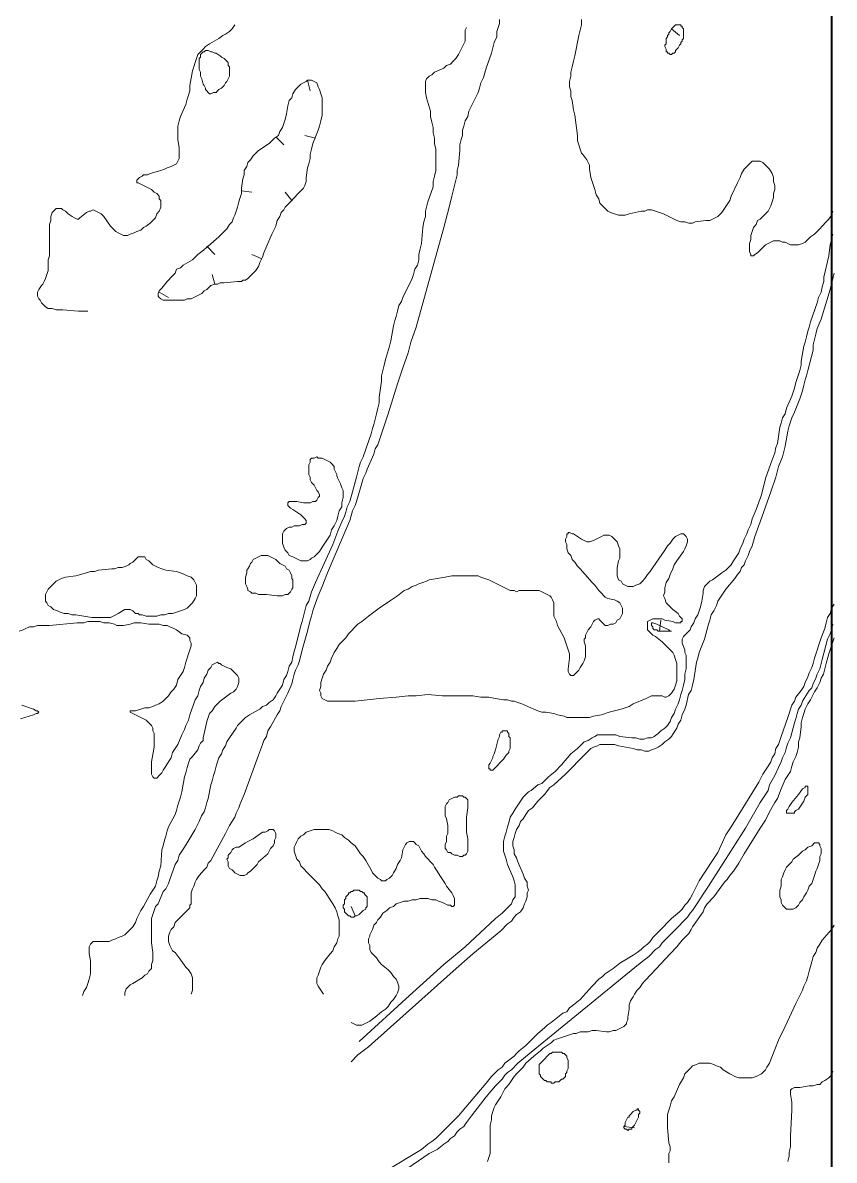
# Model space of a CAD drawing. Header units: millimetres. Extents: x -7 to 33, y -121 to 7.
# Drawn here: x 10.9 to 33.11, y -39.45 to -8.29 of the extents above; entities that cross this region are included whole.
import ezdxf

# ---------------------------------------------------------------- set-up
doc = ezdxf.new("R2010")
doc.units = ezdxf.units.MM
doc.header["$MEASUREMENT"] = 0
doc.layers.add('Layer 1', color=7, linetype='Continuous', lineweight=0)

msp = doc.modelspace()

# ---------------------------------------------------------------- linework, layer by layer
at = {"layer": 'Layer 1', "color": 250, "lineweight": 9, "true_color": 0x231f20}
for p, q in [((28.876, -8.646), (28.659, -8.462)), ((18.769, -10.162), (18.697, -9.867)), ((18.045, -11.641), (17.827, -11.42)), ((18.624, -11.383), (18.914, -11.457)), ((17.175, -12.936), (16.885, -12.899)), ((18.081, -12.936), (18.262, -13.157)), ((16.161, -14.636), (15.943, -14.415)), ((17.175, -14.636), (17.429, -14.747)), ((16.088, -15.191), (16.161, -15.45)), ((14.893, -15.82), (14.639, -15.672)), ((28.369, -24.657), (28.333, -24.953)), ((19.892, -32.496), (20.001, -32.754)), ((27.644, -38.56), (27.354, -38.523))]:
    msp.add_line(p, q, dxfattribs=at)
at = {"layer": 'Layer 1', "color": 240, "lineweight": 40, "true_color": 0xed1c24}
msp.add_lwpolyline([(33.043, 7.37), (33.043, -121.13), (-7.257, -121.13), (-7.257, 7.37)], dxfattribs=at)
at = {"layer": 'Layer 1', "color": 250, "lineweight": 9, "true_color": 0x231f20}
for points in [[(16.704, -8.351), (16.632, -8.461), (16.559, -8.535), (16.451, -8.609), (16.378, -8.646), (16.27, -8.72), (16.016, -8.868), (15.907, -8.942), (15.835, -9.016), (15.762, -9.09), (15.69, -9.164), (15.654, -9.275), (15.617, -9.386), (15.581, -9.497), (15.545, -9.608), (15.473, -10.014), (15.473, -10.162), (15.436, -10.273), (15.4, -10.384), (15.364, -10.532), (15.219, -10.865), (15.183, -10.976), (15.147, -11.124), (15.147, -11.235), (15.147, -11.383), (15.147, -11.493), (15.183, -11.715), (15.183, -11.826), (15.183, -11.937), (15.183, -12.011), (15.147, -12.085), (15.11, -12.159), (15.038, -12.196), (14.965, -12.233), (14.857, -12.27), (14.784, -12.307), (14.676, -12.344), (14.386, -12.418), (14.313, -12.455), (14.205, -12.455), (14.168, -12.492), (14.096, -12.529), (14.06, -12.566), (14.023, -12.603), (14.023, -12.64), (14.023, -12.677), (14.06, -12.677), (14.132, -12.714), (14.35, -12.825), (14.422, -12.862), (14.494, -12.935), (14.567, -12.972), (14.639, -13.046), (14.639, -13.12), (14.676, -13.157), (14.676, -13.231), (14.676, -13.342), (14.639, -13.453), (14.567, -13.527), (14.531, -13.638), (14.458, -13.712), (14.386, -13.786), (14.277, -13.86), (14.205, -13.897), (14.132, -13.971), (14.023, -14.008), (13.951, -14.045), (13.842, -14.082), (13.77, -14.119), (13.661, -14.119), (13.589, -14.082), (13.516, -14.045), (13.444, -14.008), (13.371, -13.934), (13.299, -13.86), (13.118, -13.601), (13.045, -13.527), (12.973, -13.49), (12.9, -13.453), (12.828, -13.416), (12.756, -13.453), (12.719, -13.453), (12.647, -13.49), (12.466, -13.638), (12.43, -13.675), (12.393, -13.675), (12.321, -13.638), (12.249, -13.601), (12.14, -13.527), (12.067, -13.453), (11.995, -13.416), (11.959, -13.379), (11.886, -13.379), (11.814, -13.379), (11.778, -13.416), (11.741, -13.453), (11.705, -13.49), (11.669, -13.601), (11.669, -13.712), (11.633, -13.823), (11.633, -13.971), (11.633, -14.082), (11.633, -14.673), (11.597, -14.784), (11.597, -14.932), (11.597, -15.08), (11.56, -15.191), (11.524, -15.302), (11.488, -15.376), (11.452, -15.45), (11.415, -15.487), (11.343, -15.598), (11.307, -15.672), (11.307, -15.746), (11.307, -15.783), (11.343, -15.857), (11.379, -15.893), (11.415, -15.968), (11.452, -16.004), (11.524, -16.078), (11.597, -16.116), (11.633, -16.116), (11.705, -16.116), (11.814, -16.152), (11.995, -16.152), (12.43, -16.189), (12.611, -16.189), (12.683, -16.189)], [(23.949, -8.203), (23.949, -8.314), (23.913, -8.424), (23.877, -8.535), (23.877, -8.683), (23.804, -8.831), (23.732, -9.127), (23.587, -9.534), (23.515, -9.793), (23.442, -9.94), (23.406, -10.088), (23.37, -10.199), (23.297, -10.347), (23.116, -10.717), (23.08, -10.865), (23.007, -10.976), (22.971, -11.124), (22.935, -11.235), (22.935, -11.383), (22.899, -11.493), (22.862, -11.641), (22.862, -11.789), (22.826, -12.196), (22.79, -12.344), (22.79, -12.455), (22.754, -12.603), (22.718, -12.751), (22.681, -12.899), (22.645, -13.046), (22.573, -13.342), (22.428, -13.897), (21.667, -16.633), (21.522, -17.04), (21.45, -17.336), (21.305, -17.742), (21.16, -18.186), (20.906, -19), (20.725, -19.554), (20.617, -19.85), (20.544, -19.961), (20.508, -20.109), (20.327, -20.516), (20.291, -20.626), (20.218, -20.774), (20.146, -21.033), (20.037, -21.403), (20.001, -21.514), (19.928, -21.662), (19.856, -21.921), (19.747, -22.18), (19.639, -22.438), (19.24, -23.363), (19.095, -23.732), (18.986, -23.991), (18.878, -24.287), (18.842, -24.398), (18.805, -24.546), (18.769, -24.657), (18.697, -24.953), (18.552, -25.47), (18.479, -25.766), (18.443, -25.877), (18.371, -26.025), (18.334, -26.136), (18.298, -26.284), (18.262, -26.395), (18.153, -26.654), (18.045, -26.875), (17.972, -27.023), (17.936, -27.134), (17.863, -27.245), (17.682, -27.578), (17.61, -27.689), (17.574, -27.837), (17.501, -27.948), (17.465, -28.059), (17.356, -28.354), (16.958, -29.427), (16.849, -29.686), (16.813, -29.796), (16.74, -29.944), (16.704, -30.055), (16.559, -30.277), (16.451, -30.499), (16.052, -31.238), (15.98, -31.312), (15.943, -31.423), (15.871, -31.497), (15.726, -31.645), (15.654, -31.756), (15.617, -31.83), (15.581, -31.941), (15.545, -32.015), (15.509, -32.126), (15.509, -32.2), (15.509, -32.274), (15.509, -32.348), (15.509, -32.422), (15.473, -32.459), (15.473, -32.533), (15.436, -32.57), (15.4, -32.607), (15.291, -32.717), (15.219, -32.791), (15.147, -32.865), (15.074, -32.939), (15.038, -33.05), (14.965, -33.124), (14.929, -33.198), (14.893, -33.309), (14.893, -33.383), (14.893, -33.457), (14.929, -33.568), (14.965, -33.642), (15.002, -33.716), (15.074, -33.753), (15.183, -33.901), (15.364, -34.16), (15.436, -34.233), (15.509, -34.344), (15.545, -34.455), (15.545, -34.566), (15.545, -34.677), (15.545, -34.788), (15.509, -34.899)], [(33.078, -13.453), (33.042, -13.564), (32.969, -13.675), (32.897, -13.749), (32.788, -13.86), (32.716, -13.934), (32.643, -14.008), (32.571, -14.082), (32.462, -14.156), (32.39, -14.23), (32.317, -14.304), (32.245, -14.341), (32.136, -14.378), (32.064, -14.378), (31.991, -14.378), (31.919, -14.378), (31.774, -14.304), (31.701, -14.304), (31.629, -14.267), (31.557, -14.267), (31.448, -14.267), (31.375, -14.304), (31.303, -14.341), (31.231, -14.378), (31.194, -14.414), (31.122, -14.488), (31.013, -14.599), (30.941, -14.636), (30.904, -14.673), (30.868, -14.673), (30.832, -14.673), (30.832, -14.636), (30.796, -14.562), (30.796, -14.451), (30.796, -14.341), (30.832, -14.23), (30.832, -14.119), (30.868, -14.008), (30.904, -13.897), (30.977, -13.823), (31.013, -13.712), (31.086, -13.675), (31.231, -13.527), (31.303, -13.453), (31.339, -13.379), (31.375, -13.305), (31.412, -13.194), (31.448, -13.083), (31.448, -12.972), (31.484, -12.862), (31.484, -12.751), (31.448, -12.64), (31.448, -12.529), (31.412, -12.418), (31.339, -12.307), (31.267, -12.233), (31.194, -12.159), (31.158, -12.122), (31.086, -12.085), (30.977, -12.085), (30.904, -12.085), (30.868, -12.085), (30.796, -12.159), (30.723, -12.233), (30.651, -12.307), (30.578, -12.418), (30.542, -12.529), (30.47, -12.677), (30.289, -13.046), (30.252, -13.157), (30.18, -13.268), (30.108, -13.379), (30.035, -13.49), (29.999, -13.527), (29.926, -13.601), (29.854, -13.638), (29.781, -13.675), (29.709, -13.712), (29.6, -13.712), (29.311, -13.749), (29.238, -13.786), (29.13, -13.786), (29.021, -13.749), (28.912, -13.749), (28.804, -13.712), (28.731, -13.675), (28.441, -13.527), (28.333, -13.49), (28.224, -13.453), (28.115, -13.416), (28.007, -13.416), (27.934, -13.453), (27.825, -13.453), (27.499, -13.527), (27.391, -13.564), (27.282, -13.564), (27.21, -13.564), (27.101, -13.527), (26.992, -13.49), (26.92, -13.453), (26.847, -13.379), (26.775, -13.305), (26.702, -13.231), (26.666, -13.12), (26.594, -13.009), (26.558, -12.862), (26.521, -12.751), (26.485, -12.64), (26.449, -12.529), (26.413, -12.307), (26.413, -12.196), (26.376, -12.122), (26.34, -12.048), (26.232, -11.9), (26.195, -11.863), (26.159, -11.752), (26.123, -11.641), (26.087, -11.53), (26.087, -11.383), (26.014, -10.828), (25.978, -10.68), (25.942, -10.421), (25.905, -10.31), (25.905, -10.162), (25.869, -10.051), (25.869, -9.904), (25.905, -9.756), (25.905, -9.645), (25.942, -9.497), (25.978, -9.349), (26.014, -9.201), (26.123, -8.646), (26.159, -8.498), (26.195, -8.351), (26.195, -8.203)], [(28.804, -8.351), (28.767, -8.351), (28.731, -8.388), (28.695, -8.425), (28.659, -8.462), (28.622, -8.535), (28.586, -8.572), (28.586, -8.609), (28.55, -8.646), (28.55, -8.683), (28.514, -8.72), (28.514, -8.794), (28.514, -8.868), (28.477, -8.905), (28.477, -8.942), (28.514, -9.016), (28.514, -9.053), (28.514, -9.09), (28.55, -9.09), (28.55, -9.127), (28.586, -9.127), (28.622, -9.164), (28.659, -9.164), (28.695, -9.127), (28.731, -9.127), (28.767, -9.09), (28.767, -9.053), (28.84, -8.979), (28.876, -8.905), (28.912, -8.868), (28.912, -8.831), (28.948, -8.794), (28.948, -8.757), (28.985, -8.72), (28.985, -8.683), (28.985, -8.609), (28.985, -8.572), (28.985, -8.535), (28.985, -8.498), (28.985, -8.462), (28.948, -8.425), (28.948, -8.388), (28.912, -8.388), (28.912, -8.351), (28.876, -8.351), (28.84, -8.351), (28.804, -8.351)], [(23.044, -8.424), (23.008, -8.498), (23.008, -8.72), (23.008, -8.794), (22.971, -8.868), (22.935, -8.942), (22.899, -9.016), (22.863, -9.09), (22.826, -9.164), (22.754, -9.275), (22.681, -9.349), (22.609, -9.423), (22.5, -9.46), (22.428, -9.534), (22.174, -9.645), (22.102, -9.719), (22.029, -9.756), (21.957, -9.83), (21.921, -9.904), (21.921, -9.977), (21.921, -10.088), (21.921, -10.199), (21.957, -10.347), (22.066, -10.717), (22.066, -10.865), (22.102, -11.013), (22.138, -11.161), (22.138, -11.309), (22.174, -11.456), (22.174, -11.604), (22.211, -11.752), (22.211, -11.937), (22.211, -12.085), (22.211, -12.233), (22.211, -12.344), (22.174, -12.492), (22.138, -12.64), (22.138, -12.788), (21.993, -13.194), (21.957, -13.342), (21.921, -13.453), (21.921, -13.601), (21.884, -13.749), (21.848, -13.897), (21.812, -14.341), (21.776, -14.488), (21.74, -14.636), (21.74, -14.784), (21.703, -14.932), (21.631, -15.043), (21.595, -15.191), (21.558, -15.302), (21.305, -15.82), (21.269, -15.93), (21.196, -16.041), (21.16, -16.189), (21.124, -16.337), (21.088, -16.448), (21.051, -16.596), (20.979, -17.003), (20.943, -17.151), (20.834, -17.52), (20.798, -17.669), (20.761, -17.816), (20.725, -17.964), (20.725, -18.112), (20.653, -18.556), (20.653, -18.704), (20.617, -18.852), (20.58, -19), (20.544, -19.148), (20.508, -19.295), (20.472, -19.406), (20.435, -19.554), (20.218, -20.183), (20.146, -20.331), (20.109, -20.442), (20.037, -20.737), (19.928, -21.144), (19.856, -21.403), (19.783, -21.551), (19.747, -21.699), (19.711, -21.81), (19.638, -21.958), (19.53, -22.216), (19.385, -22.586), (18.914, -23.622), (18.805, -23.88), (18.733, -24.139), (18.66, -24.25), (18.624, -24.398), (18.588, -24.546), (18.552, -24.694), (18.515, -24.805), (18.371, -25.396), (18.334, -25.507), (18.298, -25.655), (18.262, -25.803), (18.189, -25.914), (18.153, -26.062), (18.117, -26.173), (18.045, -26.284), (18.008, -26.432), (17.936, -26.543), (17.863, -26.654), (17.827, -26.727), (17.755, -26.838), (17.646, -26.912), (17.574, -26.986), (17.465, -27.023), (17.392, -27.097), (17.175, -27.208), (17.103, -27.245), (16.994, -27.319), (16.922, -27.393), (16.849, -27.467), (16.777, -27.541), (16.74, -27.615), (16.559, -27.874), (16.487, -27.985), (16.451, -28.096), (16.378, -28.207), (16.342, -28.317), (16.269, -28.428), (16.233, -28.539), (16.197, -28.65), (16.161, -28.798), (16.125, -28.909), (16.088, -29.057), (16.052, -29.168), (15.98, -29.538), (15.943, -29.649), (15.907, -29.796), (15.871, -29.907), (15.798, -30.018), (15.726, -30.166), (15.617, -30.388), (15.4, -30.758), (15.328, -30.869), (15.255, -30.98), (15.183, -31.091), (15.147, -31.238), (15.074, -31.349), (14.929, -31.756), (14.893, -31.867), (14.821, -32.015), (14.748, -32.089), (14.603, -32.422), (14.531, -32.496), (14.495, -32.607), (14.458, -32.717), (14.422, -32.828), (14.422, -32.939), (14.422, -33.087), (14.422, -33.235), (14.422, -33.346), (14.422, -33.494), (14.458, -33.753), (14.458, -33.864), (14.458, -33.975), (14.422, -34.086), (14.422, -34.197), (14.35, -34.27), (14.313, -34.344), (14.241, -34.381), (14.169, -34.455), (13.915, -34.603), (13.842, -34.64), (13.806, -34.677), (13.734, -34.751), (13.698, -34.862), (13.698, -34.936)], [(16.052, -10.236), (16.016, -10.236), (15.98, -10.199), (15.943, -10.162), (15.907, -10.125), (15.907, -10.088), (15.871, -10.015), (15.835, -9.978), (15.799, -9.83), (15.762, -9.756), (15.762, -9.682), (15.762, -9.645), (15.726, -9.571), (15.726, -9.497), (15.726, -9.423), (15.726, -9.349), (15.726, -9.275), (15.762, -9.238), (15.762, -9.164), (15.799, -9.127), (15.835, -9.09), (15.871, -9.09), (15.907, -9.053), (15.943, -9.053), (15.98, -9.053), (16.052, -9.09), (16.088, -9.09), (16.161, -9.127), (16.197, -9.127), (16.306, -9.201), (16.342, -9.238), (16.414, -9.275), (16.451, -9.312), (16.487, -9.349), (16.523, -9.386), (16.523, -9.46), (16.559, -9.497), (16.559, -9.571), (16.559, -9.645), (16.559, -9.719), (16.559, -9.756), (16.523, -9.83), (16.487, -9.904), (16.451, -9.941), (16.414, -10.015), (16.378, -10.051), (16.342, -10.088), (16.27, -10.125), (16.233, -10.162), (16.197, -10.199), (16.161, -10.199), (16.125, -10.199), (16.052, -10.236)], [(18.697, -9.867), (18.66, -9.904), (18.588, -9.941), (18.515, -9.978), (18.443, -10.051), (18.371, -10.125), (18.298, -10.236), (18.262, -10.347), (18.189, -10.421), (18.153, -10.569), (18.117, -10.791), (18.081, -10.939), (18.045, -11.05), (18.008, -11.161), (17.936, -11.272), (17.9, -11.383), (17.791, -11.457), (17.719, -11.53), (17.646, -11.604), (17.356, -11.789), (17.284, -11.863), (17.211, -11.937), (17.139, -12.048), (17.066, -12.122), (17.03, -12.233), (16.958, -12.344), (16.958, -12.455), (16.922, -12.566), (16.885, -12.825), (16.885, -12.973), (16.849, -13.083), (16.813, -13.194), (16.777, -13.342), (16.74, -13.453), (16.704, -13.564), (16.668, -13.638), (16.632, -13.749), (16.559, -13.823), (16.487, -13.934), (16.414, -14.008), (16.342, -14.082), (16.269, -14.156), (15.98, -14.415), (15.799, -14.562), (15.69, -14.636), (15.617, -14.71), (15.545, -14.784), (15.291, -14.932), (15.219, -15.006), (15.11, -15.043), (15.074, -15.154), (15.002, -15.228), (14.857, -15.376), (14.712, -15.561), (14.639, -15.635), (14.603, -15.709), (14.603, -15.746), (14.603, -15.783), (14.639, -15.82), (14.676, -15.857), (14.748, -15.894), (14.857, -15.894), (14.929, -15.894), (15.038, -15.894), (15.11, -15.894), (15.219, -15.894), (15.328, -15.894), (15.4, -15.857), (15.509, -15.857), (15.581, -15.82), (15.654, -15.783), (15.726, -15.746), (15.799, -15.709), (15.871, -15.635), (15.943, -15.598), (16.016, -15.524), (16.052, -15.487), (16.161, -15.45), (16.233, -15.45), (16.306, -15.413), (16.414, -15.413), (16.777, -15.376), (16.885, -15.376), (16.922, -15.339), (16.994, -15.339), (17.066, -15.302), (17.139, -15.228), (17.211, -15.154), (17.284, -15.08), (17.356, -14.969), (17.392, -14.858), (17.465, -14.71), (17.501, -14.599), (17.719, -14.082), (17.827, -13.86), (17.863, -13.712), (17.936, -13.601), (17.972, -13.49), (18.045, -13.416), (18.081, -13.342), (18.153, -13.268), (18.226, -13.194), (18.443, -12.973), (18.515, -12.899), (18.588, -12.825), (18.624, -12.751), (18.66, -12.64), (18.66, -12.529), (18.697, -12.27), (18.733, -12.159), (18.769, -12.011), (18.769, -11.9), (18.805, -11.752), (18.842, -11.604), (18.986, -11.235), (19.023, -11.124), (19.059, -10.976), (19.095, -10.828), (19.095, -10.717), (19.095, -10.606), (19.095, -10.458), (19.095, -10.347), (19.059, -10.236), (19.023, -10.125), (18.986, -10.051), (18.95, -9.941), (18.878, -9.904), (18.805, -9.867), (18.733, -9.867), (18.697, -9.867)], [(33.078, -14.082), (33.042, -14.23), (33.006, -14.378), (32.97, -14.673), (32.825, -15.265), (32.825, -15.376), (32.788, -15.524), (32.752, -15.672), (32.68, -15.82), (32.643, -15.968), (32.462, -16.485), (32.426, -16.633), (32.39, -16.744), (32.354, -16.892), (32.317, -17.04), (32.281, -17.151), (32.209, -17.558), (32.209, -17.669), (32.173, -17.816), (32.136, -17.927), (32.1, -18.038), (32.064, -18.149), (32.028, -18.297), (31.991, -18.408), (31.955, -18.519), (31.81, -18.852), (31.774, -19), (31.702, -19.111), (31.665, -19.258), (31.629, -19.369), (31.557, -19.813), (31.52, -19.924), (31.484, -20.072), (31.376, -20.368), (31.231, -20.774), (31.122, -21.218), (30.977, -21.625), (30.868, -21.884), (30.832, -22.032), (30.76, -22.18), (30.723, -22.29), (30.651, -22.438), (30.615, -22.549), (30.542, -22.697), (30.506, -22.808), (30.434, -22.919), (30.361, -23.03), (30.289, -23.141), (30.216, -23.215), (30.144, -23.289), (30.035, -23.363), (29.782, -23.548), (29.709, -23.585), (29.637, -23.659), (29.564, -23.732), (29.528, -23.843), (29.528, -23.917), (29.492, -24.139), (29.456, -24.287), (29.419, -24.398), (29.383, -24.509), (29.311, -24.62), (29.274, -24.731), (29.202, -24.842), (29.166, -24.916), (29.021, -25.064), (28.985, -25.101), (28.948, -25.175), (28.948, -25.212), (28.948, -25.285), (29.021, -25.47), (29.021, -25.544), (29.057, -25.618), (29.057, -25.729), (29.057, -25.877), (29.057, -25.988), (29.021, -26.136), (29.021, -26.284), (28.985, -26.432), (28.948, -26.58), (28.912, -26.691), (28.876, -26.838), (28.84, -26.949), (28.767, -27.097), (28.731, -27.208), (28.659, -27.319), (28.622, -27.43), (28.55, -27.541), (28.477, -27.615), (28.369, -27.689), (28.296, -27.763), (28.188, -27.837), (28.115, -27.874), (28.007, -27.874), (27.898, -27.911), (27.789, -27.911), (27.68, -27.874), (27.572, -27.874), (27.246, -27.837), (27.137, -27.8), (27.028, -27.8), (26.92, -27.8), (26.811, -27.8), (26.702, -27.8), (26.63, -27.8), (26.557, -27.837), (26.485, -27.874), (26.376, -27.948), (26.268, -27.985), (26.195, -28.059), (26.087, -28.17), (25.905, -28.317), (25.652, -28.613), (25.471, -28.798), (25.29, -28.946), (25.181, -29.057), (25.109, -29.131), (25, -29.168), (24.819, -29.316), (24.746, -29.353), (24.674, -29.427), (24.601, -29.501), (24.529, -29.612), (24.457, -29.722), (24.384, -29.833), (24.312, -29.944), (24.239, -30.055), (24.203, -30.203), (24.167, -30.314), (24.131, -30.462), (24.094, -30.573), (24.058, -30.721), (24.058, -30.869), (24.058, -30.98), (24.094, -31.091), (24.131, -31.202), (24.167, -31.349), (24.312, -31.682), (24.348, -31.793), (24.384, -31.904), (24.384, -32.015), (24.384, -32.126), (24.384, -32.237), (24.312, -32.311), (24.275, -32.422), (24.203, -32.496), (24.094, -32.607), (24.022, -32.681), (23.841, -32.828), (23.007, -33.605), (22.428, -34.086), (21.486, -34.936), (20.109, -36.193)], [(33.114, -15.154), (33.078, -15.302), (33.006, -15.598), (32.752, -16.411), (32.643, -16.67), (32.607, -16.818), (32.571, -16.966), (32.535, -17.114), (32.535, -17.262), (32.39, -17.816), (32.354, -17.964), (32.317, -18.075), (32.281, -18.223), (32.245, -18.371), (32.209, -18.482), (32.172, -18.593), (32.028, -18.962), (31.955, -19.111), (31.919, -19.221), (31.883, -19.332), (31.846, -19.48), (31.774, -19.887), (31.738, -20.035), (31.701, -20.183), (31.593, -20.442), (31.52, -20.737), (31.375, -21.144), (31.086, -21.958), (30.941, -22.364), (30.868, -22.623), (30.796, -22.771), (30.76, -22.882), (30.687, -23.03), (30.651, -23.141), (30.578, -23.215), (30.542, -23.326), (30.47, -23.4), (30.397, -23.511), (30.144, -23.806), (30.071, -23.917), (29.999, -24.028), (29.926, -24.139), (29.89, -24.25), (29.818, -24.398), (29.745, -24.509), (29.709, -24.657), (29.673, -24.768), (29.564, -25.175), (29.419, -25.544), (29.383, -25.692), (29.347, -25.803), (29.275, -26.284), (29.238, -26.432), (29.202, -26.58), (29.129, -26.691), (29.057, -26.986), (29.021, -27.097), (28.948, -27.245), (28.912, -27.393), (28.84, -27.504), (28.804, -27.615), (28.731, -27.726), (28.659, -27.837), (28.586, -27.911), (28.478, -27.985), (28.405, -28.059), (28.296, -28.133), (28.224, -28.17), (28.115, -28.207), (28.043, -28.243), (27.934, -28.243), (27.825, -28.207), (27.717, -28.207), (27.608, -28.17), (27.21, -28.096), (27.101, -28.059), (26.992, -28.059), (26.92, -28.059), (26.811, -28.059), (26.702, -28.059), (26.63, -28.096), (26.521, -28.133), (26.449, -28.17), (26.376, -28.243), (26.304, -28.317), (26.232, -28.391), (26.159, -28.465), (25.905, -28.724), (25.833, -28.798), (25.761, -28.872), (25.435, -29.168), (25.326, -29.242), (25.181, -29.427), (25, -29.612), (24.855, -29.796), (24.746, -29.87), (24.674, -29.981), (24.601, -30.092), (24.529, -30.166), (24.493, -30.277), (24.42, -30.388), (24.384, -30.499), (24.348, -30.61), (24.312, -30.721), (24.312, -30.832), (24.348, -30.943), (24.348, -31.054), (24.42, -31.165), (24.456, -31.275), (24.601, -31.608), (24.638, -31.719), (24.71, -31.83), (24.71, -31.941), (24.746, -32.052), (24.71, -32.126), (24.71, -32.237), (24.674, -32.348), (24.638, -32.422), (24.601, -32.533), (24.529, -32.644), (24.42, -32.717), (24.348, -32.791), (24.275, -32.902), (24.167, -32.976), (23.985, -33.161), (23.225, -33.79), (22.681, -34.27), (20.363, -36.341), (20.073, -36.563), (19.892, -36.748)], [(18.552, -23.03), (18.516, -23.03), (18.443, -22.993), (18.371, -22.956), (18.298, -22.919), (18.189, -22.882), (18.153, -22.808), (18.081, -22.734), (18.045, -22.66), (18.008, -22.549), (18.008, -22.475), (18.008, -22.364), (18.008, -22.29), (18.045, -22.216), (18.117, -22.142), (18.189, -22.105), (18.262, -22.105), (18.334, -22.069), (18.479, -22.069), (18.552, -22.032), (18.624, -22.032), (18.66, -21.995), (18.66, -21.958), (18.66, -21.921), (18.624, -21.884), (18.552, -21.81), (18.516, -21.773), (18.298, -21.625), (18.226, -21.588), (18.189, -21.551), (18.153, -21.514), (18.153, -21.477), (18.153, -21.44), (18.189, -21.403), (18.262, -21.403), (18.334, -21.403), (18.407, -21.403), (18.588, -21.44), (18.66, -21.44), (18.769, -21.44), (18.842, -21.403), (18.914, -21.403), (18.95, -21.366), (18.986, -21.292), (19.023, -21.255), (19.023, -21.218), (18.986, -21.144), (18.95, -21.107), (18.914, -21.033), (18.878, -20.959), (18.805, -20.885), (18.769, -20.811), (18.769, -20.737), (18.733, -20.663), (18.733, -20.59), (18.733, -20.516), (18.733, -20.479), (18.733, -20.405), (18.769, -20.331), (18.769, -20.257), (18.805, -20.22), (18.878, -20.22), (18.95, -20.183), (18.986, -20.22), (19.095, -20.22), (19.168, -20.257), (19.24, -20.294), (19.312, -20.331), (19.349, -20.368), (19.421, -20.442), (19.421, -20.516), (19.494, -20.663), (19.494, -20.7), (19.53, -20.774), (19.602, -20.922), (19.639, -21.033), (19.675, -21.107), (19.675, -21.181), (19.675, -21.292), (19.639, -21.44), (19.639, -21.551), (19.566, -21.662), (19.53, -21.81), (19.494, -21.921), (19.421, -22.069), (19.349, -22.179), (19.312, -22.327), (19.24, -22.438), (19.168, -22.549), (19.095, -22.66), (19.023, -22.771), (18.95, -22.845), (18.878, -22.919), (18.805, -22.956), (18.769, -22.993), (18.697, -23.03), (18.624, -23.03), (18.552, -23.03)], [(25.833, -22.253), (25.833, -22.29), (25.797, -22.29), (25.797, -22.364), (25.761, -22.438), (25.761, -22.512), (25.797, -22.586), (25.797, -22.697), (25.833, -22.808), (25.905, -22.882), (25.942, -22.993), (26.014, -23.067), (26.087, -23.178), (26.159, -23.252), (26.485, -23.621), (26.558, -23.695), (26.666, -23.843), (26.739, -23.917), (26.811, -23.991), (26.847, -24.028), (26.92, -24.065), (27.101, -24.102), (27.173, -24.139), (27.246, -24.176), (27.282, -24.25), (27.318, -24.324), (27.318, -24.398), (27.318, -24.472), (27.282, -24.546), (27.246, -24.62), (27.173, -24.657), (27.137, -24.731), (27.065, -24.768), (26.992, -24.768), (26.92, -24.805), (26.847, -24.805), (26.811, -24.768), (26.775, -24.731), (26.702, -24.657), (26.666, -24.62), (26.63, -24.62), (26.558, -24.657), (26.521, -24.694), (26.485, -24.768), (26.449, -24.842), (26.376, -24.916), (26.34, -24.99), (26.304, -25.064), (26.304, -25.137), (26.268, -25.174), (26.268, -25.248), (26.304, -25.359), (26.304, -25.433), (26.304, -25.507), (26.304, -25.581), (26.304, -25.655), (26.268, -25.766), (26.232, -25.84), (26.159, -25.951), (26.123, -26.025), (26.05, -26.099), (25.978, -26.173), (25.942, -26.173), (25.905, -26.173), (25.869, -26.136), (25.833, -26.062), (25.833, -25.988), (25.869, -25.692), (25.869, -25.581), (25.833, -25.47), (25.797, -25.359), (25.761, -25.248), (25.724, -25.137), (25.543, -24.805), (25.507, -24.694), (25.471, -24.62), (25.435, -24.546), (25.435, -24.472), (25.435, -24.398), (25.435, -24.25), (25.435, -24.176), (25.398, -24.102), (25.362, -24.028), (25.326, -23.991), (25.253, -23.954), (25.181, -23.917), (25.109, -23.88), (25.036, -23.843), (24.927, -23.843), (24.855, -23.843), (24.746, -23.843), (24.674, -23.843), (24.493, -23.843), (24.42, -23.88), (24.348, -23.843), (24.239, -23.843), (24.167, -23.806), (24.094, -23.769), (23.804, -23.621), (23.732, -23.584), (23.659, -23.548), (23.551, -23.511), (23.442, -23.474), (23.37, -23.437), (23.261, -23.437), (23.152, -23.437), (23.044, -23.437), (22.971, -23.437), (22.862, -23.437), (22.754, -23.437), (22.645, -23.437), (22.464, -23.474), (22.247, -23.511), (22.029, -23.548), (21.957, -23.584), (21.848, -23.621), (21.739, -23.658), (21.667, -23.695), (21.558, -23.732), (21.45, -23.806), (21.341, -23.843), (21.16, -23.991), (20.943, -24.139), (20.653, -24.324), (20.363, -24.546), (20.182, -24.694), (20.073, -24.768), (20.001, -24.842), (19.892, -24.953), (19.82, -25.027), (19.747, -25.137), (19.639, -25.248), (19.566, -25.322), (19.494, -25.433), (19.421, -25.544), (19.349, -25.692), (19.313, -25.803), (19.24, -25.914), (19.204, -26.025), (19.131, -26.136), (19.095, -26.247), (19.059, -26.358), (19.059, -26.469), (19.023, -26.58), (19.059, -26.653), (19.059, -26.727), (19.095, -26.801), (19.168, -26.838), (19.24, -26.875), (19.349, -26.875), (19.421, -26.875), (19.53, -26.875), (19.747, -26.875), (20.001, -26.875), (20.653, -26.801), (21.124, -26.764), (21.45, -26.727), (21.667, -26.727), (21.993, -26.69), (22.392, -26.727), (23.044, -26.727), (23.225, -26.727), (23.442, -26.764), (23.659, -26.764), (23.841, -26.801), (24.058, -26.838), (24.167, -26.838), (24.275, -26.875), (24.348, -26.875), (24.456, -26.912), (24.565, -26.949), (24.891, -27.097), (25, -27.134), (25.109, -27.171), (25.217, -27.171), (25.435, -27.208), (25.543, -27.245), (25.724, -27.282), (25.797, -27.319), (25.905, -27.319), (26.014, -27.319), (26.087, -27.319), (26.195, -27.319), (26.304, -27.319), (26.413, -27.319), (26.521, -27.282), (26.739, -27.245), (26.956, -27.171), (27.282, -27.097), (27.499, -27.023), (27.608, -26.949), (27.97, -26.801), (28.043, -26.764), (28.115, -26.727), (28.224, -26.727), (28.296, -26.727), (28.333, -26.727), (28.405, -26.727), (28.478, -26.764), (28.514, -26.764), (28.586, -26.727), (28.622, -26.69), (28.659, -26.653), (28.731, -26.543), (28.767, -26.432), (28.804, -26.321), (28.804, -26.21), (28.804, -26.099), (28.804, -25.951), (28.804, -25.84), (28.767, -25.729), (28.731, -25.618), (28.695, -25.544), (28.622, -25.47), (28.55, -25.396), (28.478, -25.322), (28.405, -25.248), (28.224, -25.1), (28.152, -25.064), (28.079, -24.99), (28.007, -24.916), (28.007, -24.842), (28.007, -24.768), (28.007, -24.731), (28.007, -24.694), (28.079, -24.657), (28.152, -24.62), (28.224, -24.62), (28.296, -24.62), (28.405, -24.62), (28.478, -24.657), (28.695, -24.694), (28.767, -24.731), (28.84, -24.731), (28.912, -24.731), (28.912, -24.694), (28.948, -24.694), (28.948, -24.62), (28.912, -24.583), (28.876, -24.546), (28.84, -24.472), (28.695, -24.361), (28.622, -24.287), (28.55, -24.213), (28.514, -24.176), (28.478, -24.065), (28.441, -23.991), (28.478, -23.88), (28.478, -23.769), (28.514, -23.621), (28.586, -23.511), (28.622, -23.4), (28.695, -23.252), (28.731, -23.141), (28.804, -23.03), (28.985, -22.771), (29.021, -22.697), (29.057, -22.623), (29.093, -22.512), (29.093, -22.438), (29.057, -22.364), (29.021, -22.327), (28.985, -22.29), (28.912, -22.29), (28.84, -22.327), (28.767, -22.364), (28.695, -22.438), (28.622, -22.549), (28.55, -22.623), (28.478, -22.734), (28.152, -23.215), (28.079, -23.326), (28.007, -23.4), (27.934, -23.511), (27.862, -23.584), (27.789, -23.658), (27.681, -23.695), (27.608, -23.732), (27.536, -23.732), (27.463, -23.732), (27.391, -23.695), (27.318, -23.658), (27.282, -23.584), (27.21, -23.548), (27.173, -23.437), (27.173, -23.363), (27.173, -23.289), (27.173, -23.215), (27.21, -23.03), (27.246, -22.956), (27.246, -22.882), (27.246, -22.771), (27.246, -22.697), (27.21, -22.623), (27.173, -22.512), (27.101, -22.438), (27.029, -22.364), (26.956, -22.327), (26.884, -22.327), (26.811, -22.327), (26.739, -22.364), (26.666, -22.401), (26.594, -22.438), (26.521, -22.475), (26.413, -22.512), (26.34, -22.512), (26.268, -22.475), (26.195, -22.438), (25.978, -22.29), (25.942, -22.29), (25.869, -22.253), (25.833, -22.253)], [(14.132, -22.919), (14.096, -22.919), (14.06, -22.919), (14.024, -22.956), (13.915, -23.067), (13.842, -23.104), (13.806, -23.141), (13.734, -23.178), (13.625, -23.215), (13.516, -23.215), (13.408, -23.252), (13.335, -23.252), (12.973, -23.289), (12.864, -23.326), (12.756, -23.326), (12.647, -23.363), (12.357, -23.437), (12.067, -23.474), (11.959, -23.511), (11.886, -23.548), (11.814, -23.585), (11.741, -23.658), (11.669, -23.732), (11.596, -23.806), (11.56, -23.88), (11.524, -23.954), (11.524, -24.028), (11.524, -24.065), (11.524, -24.139), (11.56, -24.176), (11.596, -24.25), (11.669, -24.287), (11.741, -24.361), (11.85, -24.398), (11.922, -24.435), (12.031, -24.472), (12.14, -24.472), (12.248, -24.509), (12.357, -24.509), (12.574, -24.546), (12.792, -24.583), (12.901, -24.583), (13.009, -24.583), (13.118, -24.583), (13.19, -24.583), (13.299, -24.583), (13.371, -24.546), (13.444, -24.509), (13.516, -24.472), (13.698, -24.361), (13.77, -24.361), (13.806, -24.361), (13.842, -24.361), (13.915, -24.398), (13.987, -24.472), (14.06, -24.472), (14.096, -24.509), (14.168, -24.509), (14.277, -24.546), (14.386, -24.546), (14.494, -24.546), (14.567, -24.546), (14.676, -24.509), (14.784, -24.509), (14.893, -24.472), (15.002, -24.472), (15.11, -24.435), (15.219, -24.398), (15.328, -24.361), (15.4, -24.324), (15.473, -24.25), (15.545, -24.176), (15.617, -24.065), (15.654, -23.991), (15.654, -23.88), (15.654, -23.806), (15.654, -23.695), (15.617, -23.621), (15.581, -23.548), (15.509, -23.474), (15.4, -23.437), (15.328, -23.4), (15.219, -23.363), (15.11, -23.326), (14.821, -23.289), (14.712, -23.252), (14.603, -23.215), (14.531, -23.178), (14.458, -23.141), (14.386, -23.067), (14.35, -23.03), (14.277, -22.993), (14.241, -22.919), (14.168, -22.919), (14.132, -22.919)], [(17.9, -23.991), (17.863, -23.991), (17.574, -23.954), (17.356, -23.954), (17.284, -23.917), (17.248, -23.917), (17.175, -23.917), (17.139, -23.88), (17.066, -23.843), (17.066, -23.806), (17.03, -23.732), (16.994, -23.658), (16.994, -23.548), (16.994, -23.474), (17.03, -23.363), (17.03, -23.289), (17.066, -23.252), (17.103, -23.178), (17.139, -23.104), (17.175, -23.067), (17.211, -22.993), (17.284, -22.956), (17.356, -22.919), (17.429, -22.882), (17.501, -22.882), (17.537, -22.882), (17.61, -22.882), (17.682, -22.919), (17.755, -22.956), (17.827, -22.993), (17.863, -23.03), (17.936, -23.104), (18.008, -23.141), (18.081, -23.178), (18.117, -23.252), (18.189, -23.289), (18.226, -23.363), (18.262, -23.437), (18.262, -23.511), (18.298, -23.548), (18.298, -23.621), (18.298, -23.695), (18.298, -23.769), (18.262, -23.806), (18.226, -23.88), (18.189, -23.917), (18.153, -23.954), (18.081, -23.954), (18.008, -23.991), (17.936, -23.991), (17.9, -23.991)], [(21.015, -39.632), (21.631, -39.262), (21.812, -39.151), (21.993, -39.003), (22.102, -38.929), (22.211, -38.855), (22.283, -38.782), (22.392, -38.671), (22.573, -38.486), (22.826, -38.227), (23.333, -37.635), (23.587, -37.339), (23.732, -37.155), (23.841, -37.044), (23.913, -36.97), (24.022, -36.896), (24.094, -36.785), (24.348, -36.6), (24.42, -36.526), (24.493, -36.452), (24.674, -36.304), (25, -35.971), (25.181, -35.823), (25.253, -35.75), (25.362, -35.676), (25.688, -35.417), (25.797, -35.38), (25.869, -35.269), (25.978, -35.195), (26.159, -35.047), (26.485, -34.677), (26.666, -34.492), (26.775, -34.418), (26.847, -34.344), (26.956, -34.271), (27.065, -34.197), (27.246, -34.048), (27.608, -33.827), (27.717, -33.753), (27.825, -33.679), (27.898, -33.605), (28.007, -33.531), (28.079, -33.457), (28.151, -33.346), (28.405, -33.087), (28.586, -32.902), (28.659, -32.828), (28.876, -32.643), (28.948, -32.569), (29.021, -32.459), (29.093, -32.385), (29.166, -32.274), (29.238, -32.163), (29.419, -31.793), (29.782, -31.238), (29.854, -31.127), (29.927, -31.016), (30.144, -30.536), (30.289, -30.314), (30.506, -29.981), (31.05, -29.094), (31.158, -28.872), (31.23, -28.761), (31.303, -28.65), (31.376, -28.539), (31.412, -28.428), (31.484, -28.317), (31.52, -28.169), (31.593, -28.058), (31.629, -27.948), (31.665, -27.837), (31.846, -27.319), (31.883, -27.208), (31.919, -27.097), (31.955, -26.986), (32.027, -26.875), (32.064, -26.764), (32.209, -26.579), (32.281, -26.469), (32.317, -26.358), (32.39, -26.21), (32.426, -26.099), (32.498, -25.951), (32.535, -25.84), (32.571, -25.692), (32.752, -25.137), (32.861, -24.879), (32.897, -24.731), (32.933, -24.583), (33.006, -24.472), (33.042, -24.324), (33.114, -24.213)], [(12.683, -24.694), (12.575, -24.731), (12.393, -24.731), (11.633, -24.805), (11.307, -24.805), (11.198, -24.842), (11.089, -24.842), (10.981, -24.879), (10.908, -24.916), (10.799, -24.953)], [(12.538, -34.936), (12.575, -34.825), (12.647, -34.714), (12.683, -34.603), (12.719, -34.492), (12.756, -34.344), (12.756, -34.233), (12.756, -34.122), (12.756, -33.975), (12.719, -33.79), (12.719, -33.679), (12.719, -33.605), (12.756, -33.531), (12.792, -33.494), (12.828, -33.457), (12.901, -33.457), (13.154, -33.457), (13.263, -33.457), (13.335, -33.42), (13.444, -33.383), (13.516, -33.346), (13.625, -33.309), (13.698, -33.272), (13.77, -33.198), (13.842, -33.124), (13.915, -33.05), (13.987, -32.939), (14.024, -32.828), (14.132, -32.606), (14.205, -32.496), (14.386, -32.163), (14.458, -32.052), (14.531, -31.941), (14.567, -31.793), (14.603, -31.682), (14.639, -31.534), (14.676, -31.386), (14.712, -30.943), (14.748, -30.832), (14.784, -30.684), (14.821, -30.573), (14.857, -30.425), (14.893, -30.314), (15.074, -29.981), (15.11, -29.87), (15.147, -29.722), (15.183, -29.611), (15.219, -29.501), (15.255, -29.353), (15.328, -28.946), (15.364, -28.835), (15.4, -28.687), (15.436, -28.576), (15.473, -28.465), (15.545, -28.391), (15.69, -28.206), (15.726, -28.095), (15.762, -28.022), (15.835, -27.948), (15.835, -27.874), (15.871, -27.763), (15.944, -27.43), (15.98, -27.319), (16.016, -27.208), (16.088, -27.134), (16.161, -27.023), (16.233, -26.949), (16.306, -26.875), (16.596, -26.653), (16.668, -26.616), (16.741, -26.543), (16.777, -26.469), (16.813, -26.358), (16.813, -26.321), (16.813, -26.247), (16.777, -26.173), (16.704, -26.099), (16.668, -26.062), (16.596, -25.988), (16.487, -25.951), (16.342, -25.877), (16.306, -25.84), (16.27, -25.84), (16.233, -25.803), (16.161, -25.84), (16.088, -25.877), (16.052, -25.951), (15.98, -26.025), (15.944, -26.136), (15.871, -26.247), (15.835, -26.358), (15.762, -26.469), (15.726, -26.58), (15.69, -26.727), (15.618, -26.838), (15.473, -27.245), (15.436, -27.393), (15.364, -27.541), (15.328, -27.652), (15.255, -27.8), (15.147, -28.059), (15.002, -28.28), (14.965, -28.428), (14.893, -28.539), (14.821, -28.65), (14.748, -28.761), (14.712, -28.835), (14.639, -28.909), (14.567, -28.983), (14.531, -28.983), (14.495, -28.983), (14.458, -28.946), (14.422, -28.872), (14.422, -28.761), (14.422, -28.65), (14.422, -28.539), (14.495, -28.132), (14.495, -28.022), (14.495, -27.874), (14.495, -27.763), (14.458, -27.689), (14.458, -27.615), (14.422, -27.541), (14.35, -27.467), (14.277, -27.393), (14.205, -27.356), (14.132, -27.319), (13.915, -27.208), (13.842, -27.171), (13.842, -27.134), (13.915, -27.134), (13.987, -27.134), (14.241, -27.06), (14.35, -27.06), (14.458, -27.023), (14.531, -26.986), (14.639, -26.949), (14.748, -26.875), (14.821, -26.801), (14.893, -26.727), (14.965, -26.616), (15.038, -26.543), (15.11, -26.432), (15.147, -26.284), (15.219, -26.173), (15.292, -26.062), (15.328, -25.951), (15.364, -25.803), (15.4, -25.692), (15.436, -25.581), (15.473, -25.47), (15.509, -25.359), (15.509, -25.285), (15.473, -25.211), (15.473, -25.137), (15.436, -25.1), (15.4, -25.064), (15.255, -25.027), (15.11, -24.916), (15.038, -24.879), (14.929, -24.842), (14.857, -24.805), (14.748, -24.805), (14.639, -24.768), (14.531, -24.768), (14.35, -24.768), (14.132, -24.731), (14.024, -24.731), (13.951, -24.731), (13.842, -24.768), (13.661, -24.805), (13.589, -24.805), (13.48, -24.805), (13.408, -24.768), (13.263, -24.731), (13.19, -24.731), (13.118, -24.731), (13.009, -24.694), (12.901, -24.694), (12.792, -24.694), (12.683, -24.694)], [(21.269, -39.78), (22.029, -39.262), (22.247, -39.151), (22.428, -39.003), (22.536, -38.929), (22.609, -38.855), (22.718, -38.781), (22.79, -38.67), (22.863, -38.596), (22.971, -38.523), (23.044, -38.412), (23.189, -38.227), (23.587, -37.709), (23.841, -37.413), (24.022, -37.228), (24.094, -37.117), (24.167, -37.043), (24.275, -36.97), (24.456, -36.785), (24.819, -36.489), (27.753, -34.085), (28.043, -33.864), (28.224, -33.679), (28.332, -33.605), (28.405, -33.494), (28.477, -33.42), (28.731, -33.161), (29.093, -32.791), (29.166, -32.68), (29.238, -32.606), (29.311, -32.496), (29.383, -32.385), (29.528, -32.163), (29.673, -31.941), (30.687, -30.351), (30.941, -29.907), (31.086, -29.648), (31.158, -29.537), (31.303, -29.316), (31.339, -29.168), (31.484, -28.909), (31.593, -28.687), (31.665, -28.539), (31.702, -28.428), (31.774, -28.28), (31.81, -28.132), (31.846, -28.022), (31.919, -27.874), (32.028, -27.467), (32.064, -27.356), (32.1, -27.208), (32.136, -27.097), (32.209, -26.986), (32.245, -26.875), (32.426, -26.579), (32.498, -26.506), (32.535, -26.395), (32.607, -26.247), (32.643, -26.136), (32.716, -25.988), (32.788, -25.729), (32.933, -25.174), (33.006, -25.027), (33.042, -24.916), (33.078, -24.768)], [(28.115, -24.731), (28.115, -24.768), (28.115, -24.805), (28.151, -24.842), (28.151, -24.879), (28.188, -24.916), (28.224, -24.916), (28.26, -24.916), (28.296, -24.953), (28.369, -24.953), (28.477, -24.953), (28.586, -24.953), (28.622, -24.953), (28.659, -24.953), (28.622, -24.953), (28.586, -24.916), (28.26, -24.768), (28.151, -24.731), (28.115, -24.731)], [(23.623, -39.484), (23.659, -39.373), (23.696, -39.262), (23.696, -39.151), (23.696, -39.04), (23.696, -38.892), (23.696, -38.596), (23.696, -38.486), (23.732, -38.338), (23.732, -38.227), (23.768, -38.116), (23.804, -38.005), (23.841, -37.931), (23.913, -37.82), (23.985, -37.709), (24.094, -37.487), (24.203, -37.376), (24.275, -37.265), (24.348, -37.154), (24.42, -37.08), (24.529, -36.97), (24.601, -36.896), (24.674, -36.785), (24.891, -36.6), (25.072, -36.452), (25.145, -36.378), (25.253, -36.304), (25.362, -36.23), (25.435, -36.156), (25.543, -36.119), (25.652, -36.082), (25.761, -36.045), (25.869, -36.008), (25.978, -35.971), (26.05, -35.971), (26.159, -35.934), (26.268, -35.934), (26.376, -35.934), (26.485, -35.897), (26.594, -35.897), (26.884, -35.934), (26.956, -35.934), (27.065, -35.897), (27.137, -35.897), (27.21, -35.86), (27.282, -35.823), (27.355, -35.786), (27.427, -35.712), (27.427, -35.675), (27.463, -35.601), (27.463, -35.528), (27.499, -35.306), (27.499, -35.195), (27.536, -35.084), (27.608, -34.973), (27.644, -34.899), (27.717, -34.788), (27.789, -34.714), (27.862, -34.603), (27.934, -34.529), (28.115, -34.344), (28.622, -33.79), (28.804, -33.605), (28.948, -33.42), (29.021, -33.346), (29.13, -33.235), (29.202, -33.124), (29.238, -33.05), (29.528, -32.643), (29.564, -32.533), (29.637, -32.422), (29.818, -32.237), (30.108, -31.83), (30.18, -31.756), (30.253, -31.645), (30.361, -31.534), (30.506, -31.312), (30.651, -31.053), (31.086, -30.351), (31.231, -30.129), (31.339, -29.907), (31.484, -29.648), (31.557, -29.537), (31.665, -29.279), (31.774, -29.02), (31.919, -28.798), (31.955, -28.65), (31.991, -28.539), (32.064, -28.391), (32.1, -28.28), (32.136, -28.132), (32.136, -27.985), (32.172, -27.874), (32.209, -27.578), (32.209, -27.467), (32.245, -27.319), (32.281, -27.208), (32.317, -27.097), (32.39, -26.949), (32.462, -26.838), (32.571, -26.616), (32.643, -26.506), (32.716, -26.358), (32.752, -26.247), (32.824, -26.136), (32.861, -25.988), (32.897, -25.84), (32.969, -25.581), (33.114, -25.137)], [(10.872, -26.986), (11.198, -27.097), (11.27, -27.134), (11.307, -27.134), (11.343, -27.171), (11.307, -27.208), (11.27, -27.208), (11.198, -27.245), (10.836, -27.356)], [(23.732, -28.761), (23.696, -28.761), (23.696, -28.724), (23.66, -28.724), (23.66, -28.687), (23.66, -28.65), (23.66, -28.613), (23.696, -28.576), (23.768, -28.428), (23.768, -28.391), (23.804, -28.317), (23.841, -28.206), (23.913, -27.911), (23.949, -27.837), (23.949, -27.8), (23.986, -27.726), (24.022, -27.726), (24.022, -27.689), (24.058, -27.689), (24.094, -27.689), (24.13, -27.689), (24.167, -27.689), (24.167, -27.726), (24.203, -27.763), (24.203, -27.837), (24.239, -27.874), (24.239, -27.948), (24.239, -27.985), (24.239, -28.059), (24.239, -28.132), (24.239, -28.169), (24.203, -28.243), (24.203, -28.28), (24.167, -28.317), (24.13, -28.354), (24.058, -28.465), (23.949, -28.576), (23.877, -28.65), (23.804, -28.724), (23.768, -28.761), (23.732, -28.761)], [(31.883, -29.944), (31.846, -29.944), (31.81, -29.944), (31.81, -29.907), (31.81, -29.87), (31.846, -29.833), (31.883, -29.759), (31.955, -29.648), (32.136, -29.427), (32.245, -29.279), (32.317, -29.242), (32.317, -29.205), (32.354, -29.205), (32.39, -29.205), (32.39, -29.242), (32.39, -29.279), (32.39, -29.316), (32.39, -29.353), (32.39, -29.39), (32.39, -29.427), (32.354, -29.464), (32.317, -29.501), (32.281, -29.612), (32.209, -29.722), (32.136, -29.833), (32.064, -29.87), (32.028, -29.907), (32.028, -29.944), (31.991, -29.944), (31.955, -29.944), (31.919, -29.944), (31.883, -29.944)], [(22.899, -31.127), (22.863, -31.127), (22.79, -31.091), (22.718, -31.091), (22.645, -31.054), (22.609, -31.017), (22.536, -31.017), (22.5, -30.943), (22.464, -30.906), (22.464, -30.869), (22.464, -30.795), (22.5, -30.721), (22.5, -30.573), (22.536, -30.499), (22.536, -30.425), (22.536, -30.351), (22.536, -30.277), (22.5, -30.092), (22.464, -30.018), (22.464, -29.944), (22.464, -29.833), (22.464, -29.759), (22.5, -29.685), (22.536, -29.648), (22.573, -29.575), (22.645, -29.538), (22.718, -29.501), (22.79, -29.501), (22.826, -29.464), (22.899, -29.464), (22.935, -29.464), (22.971, -29.501), (23.007, -29.501), (23.044, -29.538), (23.08, -29.575), (23.08, -29.612), (23.08, -29.685), (23.08, -29.796), (23.044, -30.055), (23.044, -30.166), (23.044, -30.277), (23.044, -30.351), (23.044, -30.462), (23.08, -30.647), (23.08, -30.758), (23.08, -30.832), (23.08, -30.906), (23.08, -30.98), (23.044, -31.054), (23.007, -31.091), (22.971, -31.091), (22.935, -31.127), (22.899, -31.127)], [(16.849, -31.645), (16.777, -31.608), (16.704, -31.571), (16.668, -31.534), (16.632, -31.497), (16.559, -31.46), (16.523, -31.386), (16.523, -31.312), (16.523, -31.275), (16.487, -31.201), (16.523, -31.164), (16.523, -31.091), (16.559, -31.054), (16.596, -31.017), (16.632, -30.943), (16.668, -30.906), (16.74, -30.869), (16.813, -30.869), (16.994, -30.758), (17.066, -30.721), (17.211, -30.647), (17.465, -30.462), (17.537, -30.462), (17.61, -30.425), (17.646, -30.388), (17.719, -30.388), (17.755, -30.388), (17.791, -30.425), (17.827, -30.499), (17.827, -30.536), (17.827, -30.61), (17.791, -30.684), (17.791, -30.758), (17.755, -30.832), (17.682, -30.906), (17.646, -30.98), (17.61, -31.054), (17.356, -31.275), (17.32, -31.349), (17.211, -31.46), (17.139, -31.534), (17.066, -31.571), (17.03, -31.608), (16.958, -31.645), (16.885, -31.645), (16.849, -31.645)], [(19.131, -34.899), (18.986, -34.677), (18.95, -34.603), (18.95, -34.566), (18.95, -34.455), (18.986, -34.381), (19.023, -34.27), (19.059, -34.159), (19.095, -34.086), (19.167, -33.975), (19.312, -33.79), (19.385, -33.716), (19.421, -33.605), (19.494, -33.494), (19.53, -33.383), (19.566, -33.309), (19.566, -33.198), (19.566, -33.124), (19.566, -32.976), (19.566, -32.865), (19.53, -32.754), (19.494, -32.643), (19.457, -32.533), (19.385, -32.422), (19.312, -32.311), (19.24, -32.2), (19.167, -32.089), (19.095, -32.015), (19.023, -31.904), (18.95, -31.83), (18.697, -31.571), (18.588, -31.46), (18.515, -31.386), (18.479, -31.275), (18.407, -31.201), (18.371, -31.091), (18.334, -30.98), (18.334, -30.869), (18.371, -30.795), (18.407, -30.721), (18.443, -30.647), (18.515, -30.573), (18.588, -30.536), (18.66, -30.462), (18.769, -30.425), (18.878, -30.388), (18.986, -30.388), (19.095, -30.388), (19.204, -30.388), (19.276, -30.388), (19.385, -30.425), (19.457, -30.462), (19.53, -30.499), (19.638, -30.536), (19.711, -30.61), (19.82, -30.684), (19.892, -30.758), (20.001, -30.832), (20.073, -30.943), (20.146, -31.054), (20.218, -31.127), (20.291, -31.238), (20.435, -31.497), (20.472, -31.571), (20.544, -31.645), (20.617, -31.719), (20.689, -31.756), (20.725, -31.793), (20.798, -31.793), (20.834, -31.793)], [(20.834, -31.793), (20.87, -31.756), (20.943, -31.719), (21.015, -31.645), (21.051, -31.571), (21.124, -31.46), (21.16, -31.349), (21.232, -31.238), (21.269, -31.164), (21.305, -30.943), (21.341, -30.869), (21.377, -30.795), (21.414, -30.758), (21.486, -30.721), (21.522, -30.721), (21.595, -30.721), (21.631, -30.758), (21.667, -30.795), (21.74, -30.832), (21.812, -30.98), (21.884, -31.054), (21.921, -31.127), (22.138, -31.349), (22.174, -31.423), (22.247, -31.534), (22.319, -31.645), (22.464, -31.867), (22.5, -31.941), (22.645, -32.126), (22.681, -32.2), (22.718, -32.274), (22.718, -32.348), (22.718, -32.385), (22.718, -32.459), (22.681, -32.496), (22.645, -32.496), (22.609, -32.459), (22.537, -32.459), (22.392, -32.385), (22.283, -32.348), (22.211, -32.311), (22.102, -32.311), (21.993, -32.274), (21.884, -32.274), (21.776, -32.274), (21.667, -32.311), (21.558, -32.311), (21.45, -32.348), (21.341, -32.348), (21.232, -32.385), (21.124, -32.422), (21.051, -32.496), (20.943, -32.533), (20.87, -32.607), (20.761, -32.68), (20.689, -32.791), (20.617, -32.865), (20.58, -32.939), (20.508, -33.013), (20.472, -33.124), (20.435, -33.198), (20.399, -33.272), (20.399, -33.309), (20.363, -33.383), (20.363, -33.457), (20.363, -33.494), (20.399, -33.568), (20.399, -33.679), (20.435, -33.753), (20.508, -33.827), (20.58, -33.901), (20.653, -34.012), (20.725, -34.086), (20.906, -34.233), (20.979, -34.307), (21.051, -34.418), (21.124, -34.492), (21.16, -34.566), (21.196, -34.677), (21.196, -34.751), (21.16, -34.862), (21.124, -34.936), (21.051, -35.047), (20.979, -35.121), (20.906, -35.232), (20.834, -35.306), (20.725, -35.38), (20.544, -35.528), (20.399, -35.638), (20.327, -35.675), (20.254, -35.712), (20.182, -35.749), (20.109, -35.749), (20.037, -35.749), (19.964, -35.712), (19.892, -35.675)], [(31.883, -32.57), (31.81, -32.57), (31.774, -32.533), (31.738, -32.496), (31.702, -32.459), (31.665, -32.385), (31.665, -32.311), (31.629, -32.237), (31.629, -32.126), (31.629, -32.052), (31.665, -31.941), (31.665, -31.867), (31.665, -31.756), (31.702, -31.682), (31.738, -31.571), (31.774, -31.497), (31.81, -31.423), (31.883, -31.349), (31.955, -31.275), (31.991, -31.201), (32.136, -31.091), (32.245, -30.98), (32.317, -30.943), (32.39, -30.869), (32.498, -30.832), (32.571, -30.758), (32.607, -30.758), (32.643, -30.758), (32.68, -30.758), (32.716, -30.795), (32.716, -30.832), (32.752, -30.906), (32.752, -30.98), (32.752, -31.054), (32.716, -31.127), (32.716, -31.238), (32.68, -31.349), (32.643, -31.46), (32.607, -31.534), (32.571, -31.645), (32.535, -31.756), (32.498, -31.867), (32.426, -31.941), (32.39, -32.052), (32.354, -32.126), (32.281, -32.237), (32.245, -32.311), (32.172, -32.385), (32.136, -32.459), (32.064, -32.533), (31.991, -32.57), (31.919, -32.57), (31.883, -32.57)], [(20.001, -32.052), (19.965, -32.052), (19.928, -32.089), (19.892, -32.089), (19.856, -32.126), (19.82, -32.126), (19.82, -32.163), (19.783, -32.2), (19.747, -32.237), (19.747, -32.274), (19.711, -32.311), (19.711, -32.348), (19.711, -32.422), (19.675, -32.459), (19.675, -32.496), (19.675, -32.533), (19.711, -32.57), (19.711, -32.607), (19.711, -32.643), (19.747, -32.68), (19.783, -32.717), (19.82, -32.754), (19.856, -32.754), (19.892, -32.791), (19.928, -32.791), (19.965, -32.791), (20.001, -32.754), (20.037, -32.754), (20.109, -32.717), (20.146, -32.68), (20.218, -32.607), (20.291, -32.57), (20.291, -32.533), (20.327, -32.496), (20.327, -32.459), (20.327, -32.422), (20.327, -32.385), (20.327, -32.348), (20.327, -32.274), (20.327, -32.237), (20.291, -32.2), (20.254, -32.163), (20.254, -32.126), (20.218, -32.126), (20.182, -32.089), (20.146, -32.089), (20.109, -32.052), (20.073, -32.052), (20.037, -32.052), (20.001, -32.052)], [(28.586, -39.521), (28.586, -39.447), (28.586, -39.373), (28.586, -39.262), (28.622, -39.188), (28.622, -39.077), (28.586, -38.966), (28.55, -38.56), (28.55, -38.449), (28.55, -38.301), (28.55, -38.19), (28.586, -38.079), (28.622, -37.968), (28.659, -37.82), (28.731, -37.709), (28.876, -37.376), (28.985, -37.191), (29.021, -37.081), (29.093, -37.007), (29.166, -36.933), (29.238, -36.859), (29.347, -36.822), (29.419, -36.785), (29.528, -36.785), (29.637, -36.785), (29.709, -36.785), (29.818, -36.822), (29.89, -36.859), (29.999, -36.896), (30.072, -36.97), (30.252, -37.081), (30.325, -37.118), (30.397, -37.154), (30.506, -37.191), (30.578, -37.191), (30.687, -37.191), (30.796, -37.191), (30.868, -37.191), (30.977, -37.154), (31.049, -37.118), (31.122, -37.081), (31.194, -37.007), (31.231, -36.97), (31.267, -36.896), (31.339, -36.785), (31.484, -36.415), (31.593, -36.156), (31.774, -35.786), (32.064, -35.158), (32.172, -34.936), (32.245, -34.788), (32.281, -34.677), (32.354, -34.529), (32.39, -34.418), (32.426, -34.27), (32.498, -34.012), (32.535, -33.864), (32.607, -33.753), (32.643, -33.642), (32.716, -33.531), (32.788, -33.42), (33.042, -33.124), (33.114, -33.013)], [(25.362, -37.339), (25.362, -37.302), (25.326, -37.302), (25.253, -37.302), (25.217, -37.265), (25.181, -37.265), (25.145, -37.228), (25.109, -37.191), (25.072, -37.154), (25.072, -37.118), (25.036, -37.081), (25.036, -37.044), (25.036, -36.97), (25.036, -36.933), (25.036, -36.896), (25.036, -36.822), (25.072, -36.785), (25.109, -36.748), (25.145, -36.711), (25.181, -36.674), (25.253, -36.6), (25.29, -36.563), (25.326, -36.526), (25.362, -36.526), (25.398, -36.489), (25.435, -36.489), (25.471, -36.489), (25.543, -36.489), (25.579, -36.489), (25.616, -36.489), (25.652, -36.489), (25.688, -36.526), (25.724, -36.526), (25.761, -36.563), (25.797, -36.6), (25.797, -36.637), (25.833, -36.711), (25.833, -36.748), (25.833, -36.785), (25.833, -36.859), (25.833, -36.896), (25.833, -36.933), (25.797, -37.007), (25.797, -37.044), (25.761, -37.081), (25.761, -37.154), (25.724, -37.191), (25.688, -37.228), (25.652, -37.228), (25.616, -37.265), (25.579, -37.302), (25.543, -37.302), (25.471, -37.302), (25.435, -37.339), (25.398, -37.339), (25.362, -37.339)], [(33.078, -37.007), (33.042, -37.118), (32.969, -37.191), (32.861, -37.265), (32.788, -37.302), (32.716, -37.376), (32.643, -37.376), (32.535, -37.413), (32.426, -37.413), (32.172, -37.45), (32.1, -37.45), (32.028, -37.45), (31.955, -37.487), (31.919, -37.524), (31.919, -37.561), (31.919, -37.635), (31.955, -37.857), (31.955, -37.968), (31.955, -38.079), (31.919, -38.781), (31.919, -38.929), (31.919, -39.077), (31.883, -39.225), (31.883, -39.336), (31.846, -39.484)], [(27.717, -38.042), (27.717, -38.079), (27.681, -38.079), (27.608, -38.116), (27.536, -38.19), (27.499, -38.227), (27.499, -38.264), (27.463, -38.264), (27.427, -38.338), (27.391, -38.412), (27.391, -38.486), (27.354, -38.523), (27.354, -38.56), (27.391, -38.597), (27.427, -38.597), (27.463, -38.634), (27.499, -38.597), (27.536, -38.597), (27.572, -38.597), (27.572, -38.56), (27.608, -38.523), (27.644, -38.486), (27.681, -38.412), (27.717, -38.338), (27.753, -38.264), (27.753, -38.19), (27.789, -38.153), (27.789, -38.116), (27.753, -38.079), (27.753, -38.042), (27.717, -38.042)]]:
    msp.add_lwpolyline(points, dxfattribs=at)

doc.saveas('drawing.dxf')
